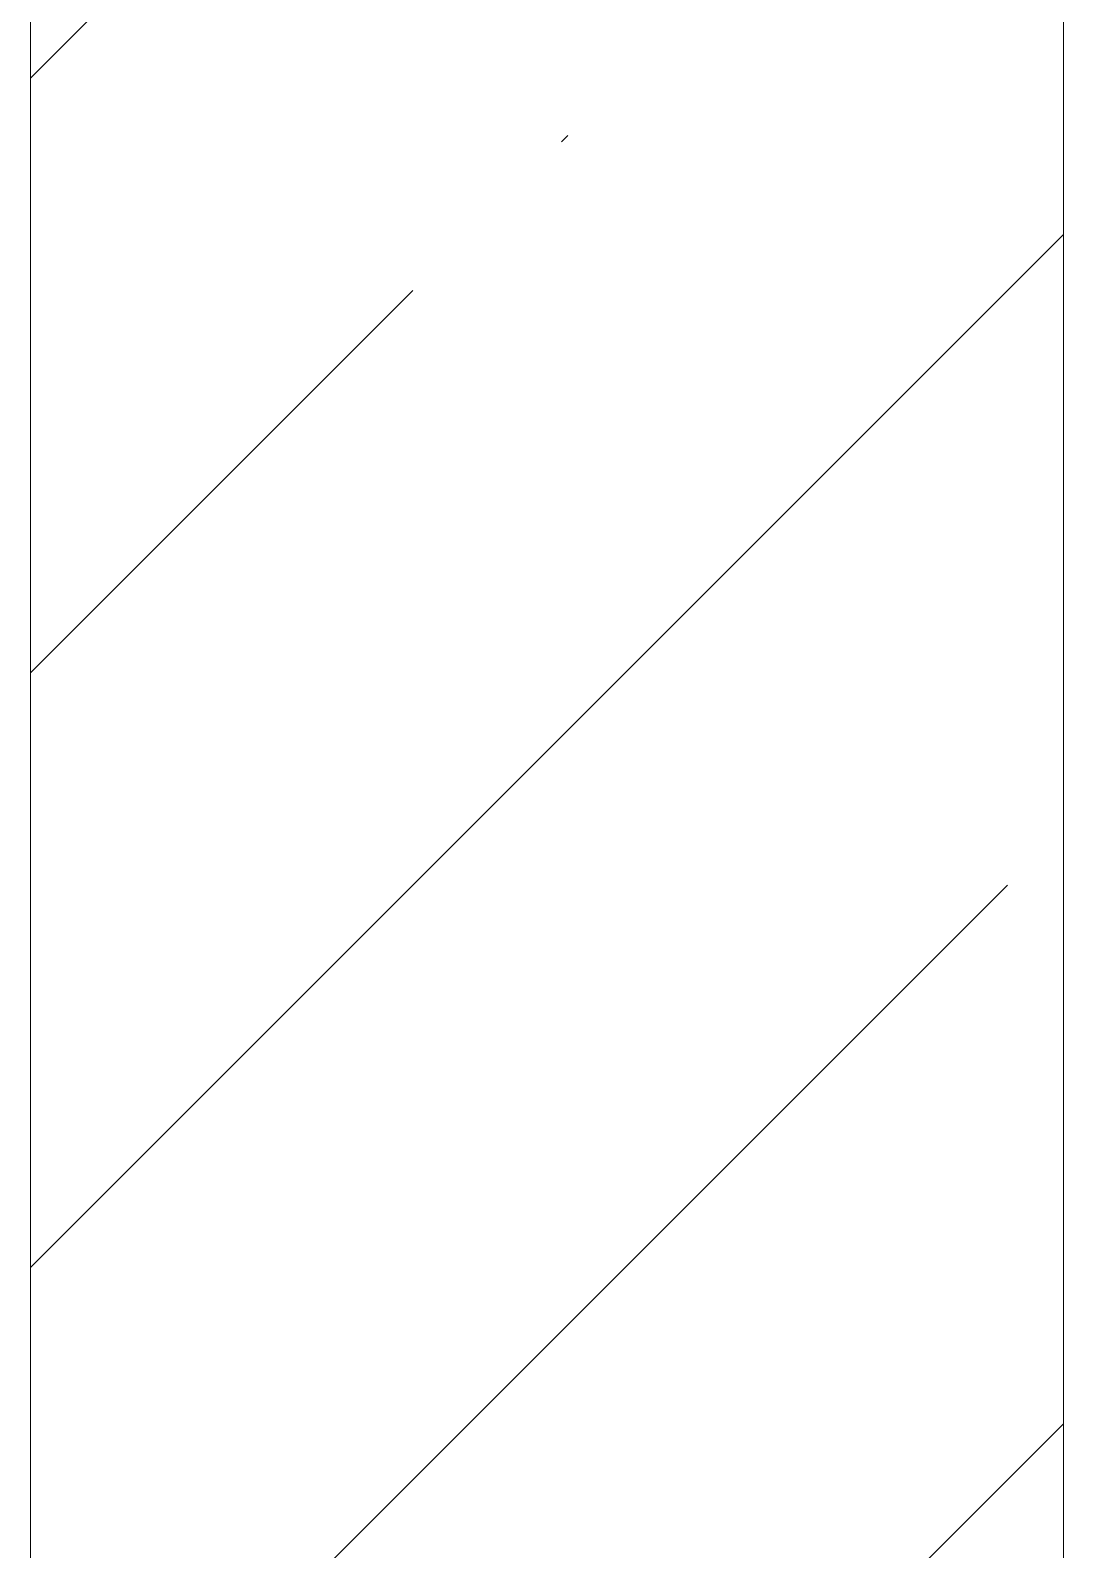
# Model space of a CAD drawing. Header units: millimetres. Extents: x -515342 to 330399, y -224905 to 507333.
# Drawn here: x 220450 to 220840, y 100467 to 101041 of the extents above; entities that cross this region are included whole.
import ezdxf

# ---------------------------------------------------------------- set-up
doc = ezdxf.new("R2010")
doc.units = ezdxf.units.MM
doc.layers.add('Стены внутренние', color=7, linetype='Continuous', lineweight=0)
doc.layers.add('Стены несущие', color=7, linetype='Continuous', lineweight=0)

msp = doc.modelspace()

# ---------------------------------------------------------------- hatches: boundary and pattern name
at = {"layer": 'Стены внутренние'}
h = msp.add_hatch(dxfattribs=at)
h.set_pattern_fill('FP_1', color=256, style=0, pattern_type=2)
h.set_pattern_definition([(45, (223568.56, 95610.5), (-224.506, 224.506), []), (45, (223793.07, 95610.5), (-224.506, 224.506), [396.875, -79.375, 3.353, -76.022])])
h.paths.add_polyline_path([(220449.7438, 86831.3929), (220839.7438, 86831.3929), (220839.7438, 87681.3929), (220449.7438, 87681.3929), (220449.7438, 86977.174)])
h.paths.add_polyline_path([(220669.8419, 87901.3929), (220839.7438, 87901.3929), (220839.7438, 87931.3929), (220449.7438, 87931.3929), (220449.7438, 87901.3929), (220616.6288, 87901.3929)])
h.paths.add_polyline_path([(220449.7438, 90131.3929), (220839.7438, 90131.3929), (220839.7438, 91081.3929), (220449.7438, 91081.3929), (220449.7438, 90312.4093)])
h.paths.add_polyline_path([(220616.6288, 91301.3929), (220839.7438, 91301.3929), (220839.7438, 91331.3929), (220449.7438, 91331.3929), (220449.7438, 91301.3929), (220603.3255, 91301.3929)])
h.paths.add_polyline_path([(220449.7438, 93501.3929), (220839.7438, 93501.3929), (220839.7438, 94431.3929), (220449.7438, 94431.3929), (220449.7438, 93554.9992)])
h.paths.add_polyline_path([(220573.3942, 94651.3929), (220839.7438, 94651.3929), (220839.7438, 94681.3929), (220449.7438, 94681.3929), (220449.7438, 94651.3929), (220570.065, 94651.3929)])
h.paths.add_polyline_path([(220616.6288, 96851.3929), (220839.7438, 96851.3929), (220839.7438, 97731.3929), (220449.7438, 97731.3929), (220449.7438, 96851.3929), (220609.9794, 96851.3929)])
h.paths.add_polyline_path([(220510.2025, 97951.3929), (220839.7438, 97951.3929), (220839.7438, 97981.3929), (220449.7438, 97981.3929), (220449.7438, 97951.3929), (220456.9894, 97951.3929)])
h.paths.add_polyline_path([(220449.7438, 100151.3929), (220839.7438, 100151.3929), (220839.7438, 101361.3929), (220449.7438, 101361.3929), (220449.7438, 100318.1152)])

# ---------------------------------------------------------------- linework, layer by layer
at = {"layer": 'Стены несущие'}
for p, q in [((220449.7438, 101361.3929), (220449.7438, 100151.3929)), ((220839.7438, 100151.3929), (220839.7438, 101361.3929))]:
    msp.add_line(p, q, dxfattribs=at)

doc.saveas('drawing.dxf')
